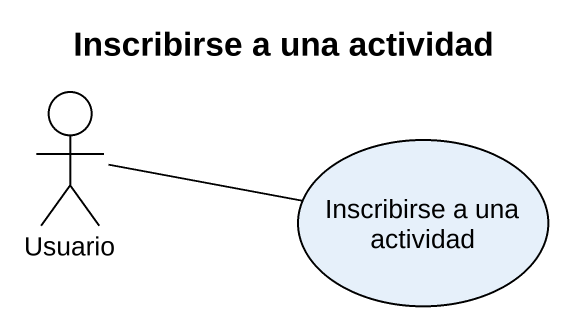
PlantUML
@startuml
title Inscribirse a una actividad
actor Usuario
usecase "Inscribirse a una actividad" as Inscribirse_a_una_actividad
Usuario -right- Inscribirse_a_una_actividad
@enduml
